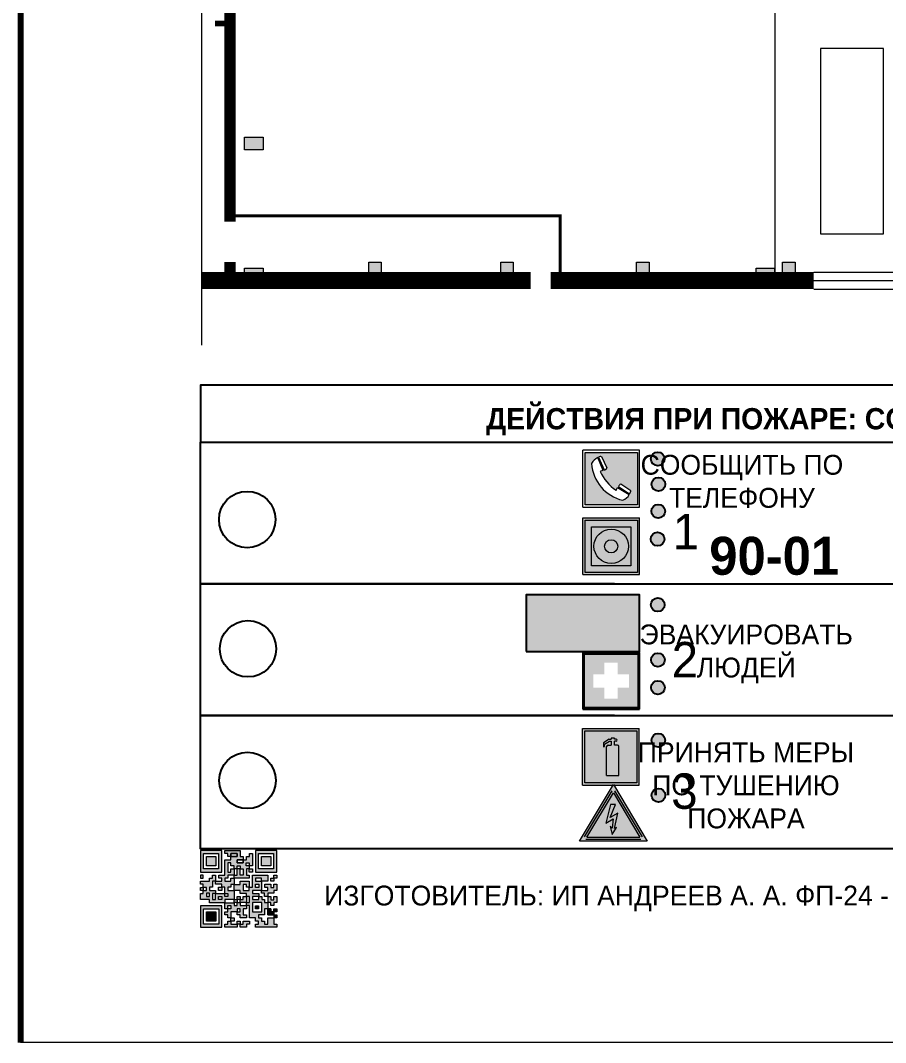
# Model space of a CAD drawing. Header units: millimetres. Extents: x 13810 to 67229, y 12374 to 21950.
# Drawn here: x 39738.7 to 39860.7, y 13759.5 to 13903.7 of the extents above; entities that cross this region are included whole.
import ezdxf

# ---------------------------------------------------------------- set-up
doc = ezdxf.new("R2010")
doc.units = ezdxf.units.MM
doc.styles.add('обычный', font='arial.ttf')

# ---------------------------------------------------------------- blocks, each defined once
blk = doc.blocks.new('A$C3E6D3DDE')
at = {"lineweight": 5}
h = blk.add_hatch(color=40, dxfattribs=at)
h.paths.add_polyline_path([(24.1, 1.45), (16.46, -11.35), (31.74, -11.35)])
h.paths.add_polyline_path([(24.09, -0.46), (30.03, -10.41), (18.14, -10.41)], flags=16)
h.paths.add_polyline_path([(24.54, -3.08), (23.41, -6.02), (25.13, -5.01), (24.33, -8.5), (24.82, -8.27), (23.79, -9.86), (23.4, -8.04), (23.8, -8.43), (24.04, -6.29), (22.39, -7.25), (23.44, -3.08)], flags=0)
h = blk.add_hatch(color=256, dxfattribs=at)
h.paths.add_polyline_path([(24.37, 0.03, 0.567511), (23.82, 0.03), (17.59, -10.4, 0.582454), (17.86, -10.88), (30.32, -10.88, 0.582149), (30.6, -10.4)])
h.paths.add_polyline_path([(24.09, -0.46), (18.14, -10.41), (30.03, -10.41)], flags=16)
h.paths.add_polyline_path([(24.54, -3.08), (23.41, -6.02), (25.13, -5.01), (24.33, -8.5), (24.82, -8.27), (23.79, -9.86), (23.4, -8.04), (23.8, -8.43), (24.04, -6.29), (22.39, -7.25), (23.44, -3.08)], flags=0)
h = blk.add_hatch(color=40, dxfattribs=at)
h.paths.add_polyline_path([(24.09, -0.46), (18.14, -10.41), (30.03, -10.41)])
h.paths.add_polyline_path([(24.82, -8.27), (23.79, -9.86), (23.4, -8.04), (23.8, -8.43), (24.04, -6.29), (22.39, -7.25), (23.44, -3.08), (24.54, -3.08), (23.41, -6.02), (25.13, -5.01), (24.33, -8.5)], flags=16)
at = {"color": 40, "lineweight": 5}
for p, q in [((16.46, -11.35), (24.1, 1.45)), ((24.1, 1.45), (31.74, -11.35))]:
    blk.add_line(p, q, dxfattribs=at)
at = {"lineweight": 5}
for p, q in [((17.59, -10.4), (23.82, 0.03)), ((24.37, 0.03), (30.6, -10.4)), ((18.14, -10.41), (24.09, -0.46)), ((24.09, -0.46), (30.03, -10.41)), ((23.44, -3.08), (22.39, -7.25)), ((23.41, -6.02), (24.54, -3.08)), ((24.54, -3.08), (23.44, -3.08)), ((22.39, -7.25), (24.04, -6.29)), ((25.13, -5.01), (23.41, -6.02)), ((24.04, -6.29), (23.8, -8.43)), ((24.33, -8.5), (25.13, -5.01)), ((23.8, -8.43), (23.4, -8.04)), ((23.4, -8.04), (23.79, -9.86)), ((23.79, -9.86), (24.82, -8.27)), ((24.82, -8.27), (24.33, -8.5)), ((17.86, -10.88), (30.32, -10.88)), ((18.14, -10.41), (30.03, -10.41))]:
    blk.add_line(p, q, dxfattribs=at)
at = {"color": 50, "lineweight": 5}
blk.add_line((31.74, -11.35), (16.46, -11.35), dxfattribs=at)
blk = doc.blocks.new('A$C456E1F9C')
at = {"lineweight": 5}
h = blk.add_hatch(color=242, dxfattribs=at)
h.paths.add_polyline_path([(0.51, -1.47), (0.51, -13.26), (12.29, -13.26), (12.29, -1.47)])
h.paths.add_polyline_path([(5.42, -4.95, -0.254479), (4.78, -5.4), (3.52, -2.53, -0.209735), (4.23, -2.4)], flags=16)
h.paths.add_polyline_path([(8.53, -8.6), (10.87, -10.17), (10.54, -10.76), (8.03, -9.13, -0.192251)], flags=16)
h.paths.add_polyline_path([(4.61, -5.49, 0.005518), (3.87, -5.72, 0.128647), (7.49, -10.01, 0.00809), (7.83, -9.33), (10.47, -10.97, -0.16736), (8.99, -12.25, -0.327862), (1.95, -3.95, -0.166952), (3.36, -2.62)], flags=16)
at = {"color": 242, "lineweight": 5}
for p, q in [((0, -13.77), (0, -0.97)), ((12.8, -0.97), (0, -0.97)), ((12.8, -13.77), (12.8, -0.97)), ((4.61, -5.49), (3.36, -2.62)), ((3.52, -2.53), (4.78, -5.4)), ((4.23, -2.4), (5.42, -4.95)), ((8.03, -9.13), (10.54, -10.76)), ((10.81, -10.12), (8.53, -8.6)), ((7.83, -9.33), (10.47, -10.97)), ((10.54, -10.76), (10.8, -10.3)), ((10.8, -10.3), (10.81, -10.12)), ((0, -13.77), (12.8, -13.77))]:
    blk.add_line(p, q, dxfattribs=at)
blk.add_lwpolyline([(0.51, -1.47), (12.29, -1.47), (12.29, -13.26), (0.51, -13.26)], close=True, dxfattribs=at)
for centre, radius, start, end in [((4.59, -5.34), 2.99, 114.2845, 152.1974), ((11.12, -3.31), 9.19, 183.9915, 256.6009), ((4.02, -3.27), 0.891, 76.3284, 123.7092), ((14.98, -39.1), 35.17, 107.1487, 108.4135), ((13.86, -0.94), 11.08, 205.5536, 234.8762), ((4.68, -4.59), 0.824, 276.9621, 334.0723), ((8.94, -9.5), 0.989, 114.4092, 157.9388), ((-13.31, 0.8), 23.44, 332.5487, 334.4027), ((7.87, -9.46), 3, 291.9291, 329.9329)]:
    blk.add_arc(centre, radius, start, end, dxfattribs=at)
blk = doc.blocks.new('A$C54414219')
at = {"true_color": 0xffffff}
h = blk.add_hatch(color=7, dxfattribs=at)
h.paths.add_polyline_path([(2.39, -9.45), (2.39, -18.3), (11.23, -18.3), (11.23, -9.45)], flags=0)
h.paths.add_polyline_path([(10.71, -13.87, -1), (2.92, -13.87, -1)], flags=0)
h.paths.add_polyline_path([(8.3, -13.87, -1), (5.33, -13.87, -1)], flags=0)
h.paths.add_polyline_path([(0.41, -7.47), (0.41, -20.27), (13.21, -20.27), (13.21, -7.47)])
h.paths.add_polyline_path([(0.92, -19.77), (12.71, -19.77), (12.71, -7.98), (0.92, -7.98)], flags=16)
h.paths.add_polyline_path([(11.23, -9.45), (11.23, -18.3), (2.39, -18.3), (2.39, -9.45)], flags=0)
at = {"lineweight": 5}
h = blk.add_hatch(color=242, dxfattribs=at)
h.paths.add_polyline_path([(12.71, -7.98), (0.92, -7.98), (0.92, -19.77), (12.71, -19.77)])
h.paths.add_polyline_path([(11.23, -18.3), (2.39, -18.3), (2.39, -9.45), (11.23, -9.45)], flags=16)
h.paths.add_polyline_path([(10.71, -13.87, -1), (2.92, -13.87, -1)], flags=0)
h.paths.add_polyline_path([(8.3, -13.87, -1), (5.33, -13.87, -1)], flags=0)
at = {"true_color": 0xffffff}
h = blk.add_hatch(color=7, dxfattribs=at)
h.paths.add_polyline_path([(2.39, -9.45), (2.39, -18.3), (11.23, -18.3), (11.23, -9.45)])
h.paths.add_polyline_path([(10.71, -13.87, -1), (2.92, -13.87, -1)], flags=16)
h.paths.add_polyline_path([(8.3, -13.87, -1), (5.33, -13.87, -1)], flags=0)
at = {"lineweight": 5}
h = blk.add_hatch(color=242, dxfattribs=at)
h.paths.add_polyline_path([(2.92, -13.87, 1), (10.71, -13.87, 1)])
h.paths.add_polyline_path([(8.3, -13.87, -1), (5.33, -13.87, -1)], flags=16)
at = {"color": 242, "lineweight": 5}
for p, q in [((0.41, -20.27), (0.41, -7.47)), ((0.41, -7.47), (13.21, -7.47)), ((0.41, -7.47), (13.21, -7.47)), ((13.21, -20.27), (13.21, -7.47)), ((0.41, -20.27), (13.21, -20.27))]:
    blk.add_line(p, q, dxfattribs=at)
for points in [[(0.92, -7.98), (12.71, -7.98), (12.71, -19.77), (0.92, -19.77)], [(2.39, -9.45), (11.23, -9.45), (11.23, -18.3), (2.39, -18.3)]]:
    blk.add_lwpolyline(points, close=True, dxfattribs=at)
for radius in [3.89, 1.49]:
    blk.add_circle((6.81, -13.87), radius, dxfattribs=at)
blk = doc.blocks.new('A$C32E8229D')
at = {"true_color": 0xffffff}
blk.add_hatch(color=7, dxfattribs=at).paths.add_polyline_path([(0, 0), (0, -8), (16, -8), (16, 0)])
h = blk.add_hatch(color=126)
h.paths.add_polyline_path([(0.2, -0.2), (15.8, -0.2), (15.8, -7.8), (0.2, -7.8)])
h.paths.add_polyline_path([(13.49, -2.05), (12.08, -2.05), (11.37, -2.63, 0.162397), (11.29, -2.84), (11.29, -3.63), (10.35, -3.63), (10.35, -4.05), (11.68, -4.05), (11.68, -3.48), (12.26, -4.28), (11.29, -5.1), (11.29, -6.78), (11.85, -6.78), (11.85, -5.44), (12.8, -4.64), (12.8, -5.94), (14.46, -5.94), (14.46, -5.39), (13.45, -5.39), (13.45, -3.97), (12.46, -2.59), (13.15, -2.59), (13.69, -3.34), (14.18, -3)], flags=16)
h.paths.add_polyline_path([(10.74, -1.82, 1), (11.8, -1.82, 1)], flags=16)
h.paths.add_polyline_path([(9.39, -3.59), (5.99, -3.59), (6.56, -3.03), (5.91, -3.03), (5.1, -3.83), (5.91, -4.64), (6.56, -4.64), (5.99, -4.09), (9.39, -4.09)], flags=16)
h.paths.add_polyline_path([(4.29, -1.08), (1.72, -1.08), (1.72, -6.6), (4.29, -6.6)], flags=16)
at = {"color": 126}
blk.add_lwpolyline([(16, -8), (0, -8), (0, 0), (16, 0)], close=True, dxfattribs=at)
blk = doc.blocks.new('A$C18900ED3')
h = blk.add_hatch(color=126)
h.paths.add_polyline_path([(-0.18, -0.18), (-7.02, -0.18), (-7.02, -7.02), (-0.18, -7.02)])
h.paths.add_polyline_path([(-5.89, -4.46), (-5.89, -2.77), (-4.46, -2.77), (-4.46, -1.31), (-2.77, -1.31), (-2.77, -2.77), (-1.33, -2.77), (-1.33, -4.46), (-2.77, -4.46), (-2.77, -5.89), (-4.46, -5.89), (-4.46, -4.46)], flags=16)
at = {"color": 126}
for p, q in [((-7.2, 0), (-7.2, -7.2)), ((0, 0), (-7.2, 0)), ((0, -7.2), (0, 0)), ((-7.02, -7.02), (-7.02, -0.18)), ((-7.02, -0.18), (-0.18, -0.18)), ((-0.18, -0.18), (-0.18, -7.02)), ((-7.2, -7.2), (0, -7.2)), ((-0.18, -7.02), (-7.02, -7.02))]:
    blk.add_line(p, q, dxfattribs=at)
blk = doc.blocks.new('A$C3AD82952')
at = {"true_color": 0xf5f5ff}
h = blk.add_hatch(color=7, dxfattribs=at)
h.dxf.hatch_style = 1
h.paths.add_polyline_path([(8.21, 8.73, 0.414214), (7.89, 9.05), (7.22, 9.05), (7.22, 9.92), (7.59, 9.92, 1), (7.57, 10.36), (7.22, 10.36), (7.22, 10.6), (6.43, 10.6), (6.43, 10.36), (6.01, 10.36), (4.74, 9.59), (4.74, 8.69), (4.98, 8.73), (4.98, 9.26), (6.12, 9.91), (6.43, 9.91), (6.43, 9.05), (5.76, 9.05, 0.414214), (5.44, 8.73), (5.44, 2.2), (8.21, 2.2)], flags=0)
h.paths.add_polyline_path([(12.8, 12.8), (0, 12.8), (0, 0), (12.8, 0)])
h.paths.add_polyline_path([(0.51, 12.29), (12.29, 12.29), (12.29, 0.51), (0.51, 0.51)], flags=16)
h.paths.add_polyline_path([(4.74, 9.59), (6.01, 10.36), (6.43, 10.36), (6.43, 10.6), (7.22, 10.6), (7.22, 10.36), (7.59, 10.36, -0.94586), (7.59, 9.92), (7.22, 9.92), (7.22, 9.05), (7.89, 9.05, -0.414214), (8.21, 8.73), (8.21, 2.2), (5.44, 2.2), (5.44, 8.73, -0.414214), (5.76, 9.05), (6.43, 9.05), (6.43, 9.91), (6.12, 9.91), (4.98, 9.26), (4.98, 8.73), (4.74, 8.69)], flags=0)
h = blk.add_hatch(color=242)
h.dxf.hatch_style = 1
h.paths.add_polyline_path([(12.29, 12.29), (0.51, 12.29), (0.51, 0.51), (12.29, 0.51)])
h.paths.add_polyline_path([(4.74, 8.69), (4.74, 9.59), (6.01, 10.36), (6.43, 10.36), (6.43, 10.6), (7.22, 10.6), (7.22, 10.36), (7.59, 10.36, -0.94586), (7.59, 9.92), (7.22, 9.92), (7.22, 9.05), (7.89, 9.05, -0.414214), (8.21, 8.73), (8.21, 2.2), (5.44, 2.2), (5.44, 8.73, -0.414214), (5.76, 9.05), (6.43, 9.05), (6.43, 9.91), (6.12, 9.91), (4.98, 9.26), (4.98, 8.73)], flags=16)
h = blk.add_hatch(color=7, dxfattribs=at)
h.dxf.hatch_style = 1
h.paths.add_polyline_path([(8.21, 8.73, 0.414214), (7.89, 9.05), (7.22, 9.05), (7.22, 9.92), (7.59, 9.92, 1), (7.57, 10.36), (7.22, 10.36), (7.22, 10.6), (6.43, 10.6), (6.43, 10.36), (6.01, 10.36), (4.74, 9.59), (4.74, 8.69), (4.98, 8.73), (4.98, 9.26), (6.12, 9.91), (6.43, 9.91), (6.43, 9.05), (5.76, 9.05, 0.414214), (5.44, 8.73), (5.44, 2.2), (8.21, 2.2)])
at = {"color": 242, "lineweight": 5}
for p, q in [((0, 0), (0, 12.8)), ((0, 12.8), (12.8, 12.8)), ((12.8, 0), (12.8, 12.8)), ((6.01, 10.36), (4.74, 9.59)), ((4.74, 9.59), (4.74, 8.69)), ((4.98, 9.26), (6.12, 9.91)), ((4.98, 8.73), (4.98, 9.26)), ((6.01, 10.36), (6.43, 10.36)), ((6.12, 9.91), (6.43, 9.91)), ((7.22, 10.6), (6.43, 10.6)), ((6.43, 10.6), (6.43, 10.36)), ((6.43, 9.91), (6.43, 9.05)), ((7.22, 10.36), (7.22, 10.6)), ((7.59, 10.36), (7.22, 10.36)), ((7.22, 9.05), (7.22, 9.92)), ((7.59, 9.92), (7.22, 9.92)), ((4.74, 8.69), (4.98, 8.73)), ((5.44, 2.2), (5.44, 8.73)), ((5.76, 9.05), (6.43, 9.05)), ((7.89, 9.05), (7.22, 9.05)), ((8.21, 2.2), (8.21, 8.73)), ((0, 0), (12.8, 0)), ((5.44, 2.2), (8.21, 2.2))]:
    blk.add_line(p, q, dxfattribs=at)
blk.add_lwpolyline([(0.51, 12.29), (12.29, 12.29), (12.29, 0.51), (0.51, 0.51)], close=True, dxfattribs=at)
for centre, radius, start, end in [((7.58, 10.14), 0.223, 273.1875, 86.8125), ((5.76, 8.73), 0.32, 90, 180), ((7.89, 8.73), 0.32, 0, 90)]:
    blk.add_arc(centre, radius, start, end, dxfattribs=at)
blk = doc.blocks.new('QR')
at = {"lineweight": 0}
h = blk.add_hatch(color=256, dxfattribs=at)
h.dxf.hatch_style = 1
h.paths.add_polyline_path([(9241.16, 2687.38), (9242.01, 2687.38), (9242.01, 2687.83), (9241.59, 2687.83), (9241.59, 2688.68), (9239.45, 2688.68), (9239.45, 2688.25), (9239.86, 2688.25), (9239.86, 2687.83), (9240.29, 2687.83), (9240.29, 2688.25), (9241.16, 2688.25), (9241.16, 2687.83), (9240.29, 2687.83), (9240.29, 2687.38), (9239.45, 2687.38), (9239.45, 2685.22), (9238.57, 2685.22), (9238.57, 2684.8), (9239.02, 2684.8), (9239.02, 2684.37), (9238.13, 2684.37), (9238.13, 2683.92), (9239.02, 2683.92), (9239.02, 2683.5), (9239.44, 2683.5), (9239.44, 2682.64), (9239.87, 2682.64), (9239.87, 2682.18), (9239.44, 2682.18), (9239.44, 2682.64), (9238.13, 2682.64), (9238.13, 2681.76), (9237.71, 2681.76), (9237.71, 2682.64), (9238.13, 2682.64), (9238.13, 2683.07), (9237.27, 2683.07), (9237.27, 2683.51), (9237.71, 2683.51), (9237.71, 2684.37), (9238.13, 2684.37), (9238.13, 2685.22), (9237.71, 2685.22), (9237.71, 2684.8), (9237.28, 2684.8), (9237.28, 2684.38), (9235.98, 2684.38), (9235.98, 2683.92), (9236.4, 2683.92), (9236.4, 2683.49), (9236.84, 2683.49), (9236.84, 2683.07), (9236.4, 2683.07), (9236.4, 2682.64), (9235.98, 2682.64), (9235.98, 2681.76), (9237.29, 2681.76), (9237.29, 2681.33), (9239.43, 2681.33), (9239.43, 2681.76), (9240.74, 2681.76), (9240.74, 2683.05), (9239.87, 2683.05), (9239.87, 2683.5), (9240.29, 2683.5), (9240.29, 2683.91), (9240.74, 2683.91), (9240.74, 2684.81), (9240.29, 2684.81), (9240.29, 2684.79), (9240.29, 2684.37), (9239.45, 2684.37), (9239.45, 2684.8), (9239.87, 2684.8), (9239.87, 2685.21), (9240.74, 2685.21), (9240.74, 2686.1), (9240.29, 2686.1), (9240.29, 2685.64), (9239.86, 2685.64), (9239.86, 2686.95), (9240.29, 2686.95), (9240.29, 2686.52), (9240.74, 2686.52), (9240.74, 2686.1), (9241.16, 2686.1), (9241.16, 2686.53), (9241.59, 2686.53), (9241.59, 2686.1), (9242.02, 2686.1), (9242.02, 2685.21), (9241.59, 2685.21), (9241.59, 2686.1), (9241.16, 2686.1), (9241.16, 2685.21), (9240.74, 2685.21), (9240.74, 2684.81), (9242.89, 2684.81), (9242.89, 2685.22), (9242.47, 2685.22), (9242.47, 2686.11), (9242.89, 2686.11), (9242.89, 2686.52), (9242.46, 2686.52), (9242.46, 2686.95), (9242.89, 2686.95), (9242.89, 2686.52), (9243.32, 2686.52), (9243.32, 2688.26), (9242.9, 2688.26), (9242.9, 2687.83), (9242.47, 2687.83), (9242.47, 2687.38), (9242.01, 2687.38), (9242.01, 2686.94), (9241.16, 2686.94)])
h.paths.add_polyline_path([(9239.02, 2682.18), (9239.02, 2681.76), (9238.54, 2681.76), (9238.54, 2682.18)], flags=16)
h.paths.add_polyline_path([(9237.27, 2682.65), (9237.27, 2682.19), (9236.83, 2682.19), (9236.83, 2682.65)], flags=16)
h = blk.add_hatch(color=256, dxfattribs=at)
h.dxf.hatch_style = 1
h.paths.add_polyline_path([(9238.15, 2687.83), (9236.83, 2687.83), (9236.83, 2686.52), (9238.15, 2686.52)], flags=0)
h.paths.add_polyline_path([(9239.01, 2685.65), (9239.01, 2688.68), (9235.98, 2688.68), (9235.98, 2685.65)])
h.paths.add_polyline_path([(9236.41, 2686.1), (9236.41, 2688.26), (9238.56, 2688.26), (9238.56, 2686.1)], flags=16)
h.paths.add_polyline_path([(9236.83, 2686.52), (9236.83, 2687.83), (9238.15, 2687.83), (9238.15, 2686.52)], flags=0)
h = blk.add_hatch(color=256, dxfattribs=at)
h.dxf.hatch_style = 1
h.paths.add_polyline_path([(9238.15, 2686.52), (9238.15, 2687.83), (9236.83, 2687.83), (9236.83, 2686.52)])
h.paths.add_polyline_path([(9245.91, 2686.52), (9245.91, 2687.83), (9244.59, 2687.83), (9244.59, 2686.52)], flags=0)
h.paths.add_polyline_path([(9246.77, 2685.65), (9246.77, 2688.68), (9243.74, 2688.68), (9243.74, 2685.65)])
h.paths.add_polyline_path([(9244.17, 2686.1), (9244.17, 2688.26), (9246.32, 2688.26), (9246.32, 2686.1)], flags=16)
h.paths.add_polyline_path([(9244.59, 2686.52), (9244.59, 2687.83), (9245.91, 2687.83), (9245.91, 2686.52)], flags=0)
h = blk.add_hatch(color=256, dxfattribs=at)
h.dxf.hatch_style = 1
h.paths.add_polyline_path([(9240.75, 2681.76), (9240.75, 2681.35), (9241.17, 2681.35), (9241.17, 2681.76)])
h.paths.add_polyline_path([(9241.6, 2682.18), (9241.17, 2682.18), (9241.17, 2681.76), (9241.6, 2681.76)])
h.paths.add_polyline_path([(9242.47, 2681.34), (9242.47, 2682.19), (9242.02, 2682.19), (9242.02, 2681.76), (9241.6, 2681.76), (9241.6, 2681.34)])
h.paths.add_polyline_path([(9239.87, 2678.3), (9239.44, 2678.3), (9239.44, 2677.89), (9241.17, 2677.89), (9241.17, 2678.3), (9240.28, 2678.3), (9240.28, 2678.73), (9239.87, 2678.73)])
h.paths.add_polyline_path([(9240.75, 2678.73), (9240.75, 2679.19), (9240.28, 2679.19), (9240.28, 2678.73)])
h.paths.add_polyline_path([(9241.6, 2678.73), (9241.17, 2678.73), (9241.17, 2678.3), (9241.6, 2678.3)])
h.paths.add_polyline_path([(9242.02, 2678.3), (9241.6, 2678.3), (9241.6, 2677.89), (9242.48, 2677.89), (9242.48, 2678.31), (9242.9, 2678.31), (9242.9, 2678.73), (9242.02, 2678.73)])
h.paths.add_polyline_path([(9246.36, 2684.37), (9246.36, 2684.79), (9245.93, 2684.79), (9245.93, 2684.37)])
h.paths.add_polyline_path([(9246.78, 2685.2), (9246.36, 2685.2), (9246.36, 2684.79), (9246.78, 2684.79)])
h.paths.add_polyline_path([(9245.91, 2687.83), (9244.59, 2687.83), (9244.59, 2686.52), (9245.91, 2686.52)])
h = blk.add_hatch(color=256, dxfattribs=at)
h.dxf.hatch_style = 1
h.paths.add_polyline_path([(9243.32, 2686.11), (9242.89, 2686.11), (9242.89, 2685.64), (9243.32, 2685.64)])
h.paths.add_polyline_path([(9239.02, 2683.07), (9239.02, 2683.5), (9238.56, 2683.5), (9238.56, 2683.07)])
h.paths.add_polyline_path([(9236.4, 2684.8), (9236.4, 2685.22), (9235.98, 2685.22), (9235.98, 2684.8)])
h.paths.add_polyline_path([(9236.4, 2683.07), (9236.4, 2683.49), (9235.98, 2683.49), (9235.98, 2683.07)])
h = blk.add_hatch(color=256, dxfattribs=at)
h.dxf.hatch_style = 1
h.paths.add_polyline_path([(9243.32, 2682.64), (9243.32, 2683.07), (9244.62, 2683.07), (9244.62, 2684.37), (9243.74, 2684.37), (9243.74, 2684.8), (9244.62, 2684.8), (9244.62, 2684.37), (9245.48, 2684.37), (9245.48, 2685.22), (9243.32, 2685.22), (9243.32, 2683.5), (9242.89, 2683.5), (9242.89, 2683.06), (9242.01, 2683.06), (9242.01, 2683.91), (9242.47, 2683.91), (9242.47, 2683.5), (9242.89, 2683.5), (9242.89, 2684.38), (9241.59, 2684.38), (9241.59, 2683.91), (9240.74, 2683.91), (9240.74, 2683.05), (9241.59, 2683.05), (9241.59, 2682.64), (9242.47, 2682.64), (9242.47, 2682.19), (9242.91, 2682.19), (9242.91, 2681.34), (9242.48, 2681.34), (9242.48, 2680.91), (9242.91, 2680.91), (9242.91, 2679.17), (9243.75, 2679.17), (9243.75, 2678.73), (9244.2, 2678.73), (9244.2, 2678.3), (9243.75, 2678.3), (9243.75, 2677.88), (9246.78, 2677.88), (9246.78, 2678.3), (9246.35, 2678.3), (9246.35, 2679.19), (9245.48, 2679.19), (9245.48, 2678.31), (9245.05, 2678.31), (9245.05, 2678.73), (9244.62, 2678.73), (9244.62, 2679.19), (9244.2, 2679.19), (9244.2, 2679.61), (9245.05, 2679.61), (9245.05, 2680.46), (9245.48, 2680.46), (9245.48, 2681.34), (9245.04, 2681.34), (9245.04, 2681.76), (9244.63, 2681.76), (9244.63, 2682.19), (9244.21, 2682.19), (9244.21, 2681.76), (9243.32, 2681.76), (9243.32, 2682.19), (9244.21, 2682.19), (9244.21, 2682.64)])
h.paths.add_polyline_path([(9243.75, 2683.49), (9243.75, 2683.92), (9244.21, 2683.92), (9244.21, 2683.49)], flags=16)
h.paths.add_polyline_path([(9243.32, 2681.34), (9244.63, 2681.34), (9244.63, 2680.04), (9243.32, 2680.04)], flags=16)
h.paths.add_polyline_path([(9243.76, 2680.89), (9244.18, 2680.89), (9244.18, 2680.48), (9243.76, 2680.48)], flags=0)
h = blk.add_hatch(color=256, dxfattribs=at)
h.dxf.hatch_style = 1
h.paths.add_polyline_path([(9246.36, 2683.07), (9246.78, 2683.07), (9246.78, 2683.92), (9246.36, 2683.92), (9246.36, 2683.49), (9245.92, 2683.49), (9245.92, 2683.92), (9245.06, 2683.92), (9245.06, 2683.49), (9245.48, 2683.49), (9245.48, 2683.07), (9244.62, 2683.07), (9244.62, 2682.65), (9245.05, 2682.65), (9245.05, 2682.18), (9245.48, 2682.18), (9245.48, 2682.65), (9246.36, 2682.65)])
h.paths.add_polyline_path([(9246.78, 2682.18), (9246.36, 2682.18), (9246.36, 2681.75), (9245.92, 2681.75), (9245.92, 2682.18), (9245.48, 2682.18), (9245.48, 2681.34), (9245.48, 2681.34), (9245.94, 2681.34), (9245.94, 2680.91), (9246.36, 2680.91), (9246.36, 2681.34), (9246.78, 2681.34)])
h = blk.add_hatch(color=256, dxfattribs=at)
h.dxf.hatch_style = 1
h.paths.add_polyline_path([(9242.02, 2680.46), (9242.48, 2680.46), (9242.48, 2680.91), (9241.58, 2680.91), (9241.58, 2681.35), (9241.17, 2681.35), (9241.17, 2680.91), (9240.75, 2680.91), (9240.75, 2681.33), (9239.43, 2681.33), (9239.43, 2680.46), (9239.86, 2680.46), (9239.86, 2680.92), (9240.3, 2680.92), (9240.3, 2680.46), (9239.86, 2680.46), (9239.86, 2680.04), (9239.44, 2680.04), (9239.44, 2679.62), (9239.86, 2679.62), (9239.86, 2679.19), (9240.29, 2679.19), (9240.29, 2680.03), (9241.18, 2680.03), (9241.18, 2680.47), (9241.6, 2680.47), (9241.6, 2680.03), (9241.18, 2680.03), (9241.18, 2679.61), (9241.6, 2679.61), (9241.6, 2679.19), (9242.47, 2679.19), (9242.47, 2679.6), (9242.02, 2679.6)])
h = blk.add_hatch(color=256, dxfattribs=at)
h.dxf.hatch_style = 1
h.paths.add_polyline_path([(9235.98, 2680.9), (9235.98, 2677.86), (9239.02, 2677.86), (9239.02, 2680.9)])
h.paths.add_polyline_path([(9238.57, 2680.48), (9238.57, 2678.32), (9236.41, 2678.32), (9236.41, 2680.48)], flags=16)
h.paths.add_polyline_path([(9238.15, 2680.05), (9238.15, 2678.74), (9236.83, 2678.74), (9236.83, 2680.05)], flags=0)
h = blk.add_hatch(color=256, dxfattribs=at)
h.dxf.hatch_style = 1
h.paths.add_polyline_path([(9238.15, 2680.05), (9236.83, 2680.05), (9236.83, 2678.74), (9238.15, 2678.74)])
h = blk.add_hatch(color=256, dxfattribs=at)
h.dxf.hatch_style = 1
h.paths.add_polyline_path([(9244.18, 2680.48), (9244.18, 2680.89), (9243.76, 2680.89), (9243.76, 2680.48)])
h = blk.add_hatch(color=256, dxfattribs=at)
h.dxf.hatch_style = 1
h.paths.add_polyline_path([(9245.93, 2680.04), (9245.93, 2680.46), (9245.48, 2680.46), (9245.48, 2679.62), (9246.35, 2679.62), (9246.35, 2680.04)])
h.paths.add_polyline_path([(9246.78, 2680.04), (9246.78, 2680.46), (9246.35, 2680.46), (9246.35, 2680.04)])
h.paths.add_polyline_path([(9246.78, 2679.18), (9246.78, 2679.62), (9246.35, 2679.62), (9246.35, 2679.18)])
for points in [[(9237.71, 2685.22), (9238.13, 2685.22), (9238.13, 2684.37), (9237.71, 2684.37), (9237.71, 2683.51), (9237.27, 2683.51), (9237.27, 2683.07), (9238.13, 2683.07), (9238.13, 2682.64), (9237.71, 2682.64), (9237.71, 2681.76), (9238.13, 2681.76), (9238.13, 2682.64), (9239.44, 2682.64), (9239.44, 2683.5), (9239.02, 2683.5), (9239.02, 2683.07), (9238.56, 2683.07), (9238.56, 2683.5), (9239.02, 2683.5), (9239.02, 2683.92), (9238.13, 2683.92), (9238.13, 2684.37), (9239.02, 2684.37), (9239.02, 2684.8), (9238.57, 2684.8), (9238.57, 2685.22), (9239.45, 2685.22), (9239.45, 2687.38), (9240.29, 2687.38), (9240.29, 2687.83), (9239.86, 2687.83), (9239.86, 2688.25), (9239.45, 2688.25), (9239.45, 2688.68), (9241.59, 2688.68), (9241.59, 2687.83), (9242.01, 2687.83), (9242.01, 2687.38), (9242.47, 2687.38), (9242.47, 2687.83), (9242.9, 2687.83), (9242.9, 2688.26), (9243.32, 2688.26), (9243.32, 2686.52), (9242.89, 2686.52), (9242.89, 2686.11), (9243.32, 2686.11), (9243.32, 2685.64), (9242.89, 2685.64), (9242.89, 2686.11), (9242.47, 2686.11), (9242.47, 2685.22), (9242.89, 2685.22), (9242.89, 2684.81), (9240.74, 2684.81), (9240.74, 2683.91), (9241.59, 2683.91), (9241.59, 2684.38), (9242.89, 2684.38), (9242.89, 2683.5), (9242.47, 2683.5), (9242.47, 2683.91), (9242.01, 2683.91), (9242.01, 2683.06), (9242.89, 2683.06), (9242.89, 2683.5), (9243.32, 2683.5), (9243.32, 2685.22), (9245.48, 2685.22), (9245.48, 2684.37), (9244.62, 2684.37), (9244.62, 2683.07), (9245.48, 2683.07), (9245.48, 2683.49), (9245.06, 2683.49), (9245.06, 2683.92), (9245.92, 2683.92), (9245.92, 2683.49), (9246.36, 2683.49), (9246.36, 2683.92), (9246.78, 2683.92), (9246.78, 2683.07), (9246.36, 2683.07), (9246.36, 2682.65), (9245.48, 2682.65), (9245.48, 2682.18), (9245.92, 2682.18), (9245.92, 2681.75), (9246.36, 2681.75), (9246.36, 2682.18), (9246.78, 2682.18), (9246.78, 2681.34), (9246.36, 2681.34), (9246.36, 2680.91), (9245.94, 2680.91), (9245.94, 2681.34), (9245.48, 2681.34), (9245.48, 2680.46), (9245.93, 2680.46), (9245.93, 2680.04), (9246.35, 2680.04), (9246.35, 2680.46), (9246.78, 2680.46), (9246.78, 2680.04), (9246.78, 2680.04), (9246.35, 2680.04), (9246.35, 2679.62), (9246.78, 2679.62), (9246.78, 2679.18), (9246.35, 2679.18), (9246.35, 2678.3), (9246.78, 2678.3), (9246.78, 2677.88), (9243.75, 2677.88), (9243.75, 2678.3), (9244.2, 2678.3), (9244.2, 2678.73), (9243.75, 2678.73), (9243.75, 2679.17), (9242.91, 2679.17), (9242.91, 2680.91), (9242.48, 2680.91), (9242.48, 2680.46), (9242.02, 2680.46), (9242.02, 2679.6), (9242.47, 2679.6), (9242.47, 2679.19), (9241.6, 2679.19), (9241.6, 2679.61), (9241.18, 2679.61), (9241.18, 2680.03), (9240.29, 2680.03), (9240.29, 2679.19), (9240.75, 2679.19), (9240.75, 2678.73), (9240.28, 2678.73), (9240.28, 2678.3), (9241.17, 2678.3), (9241.17, 2678.73), (9241.6, 2678.73), (9241.6, 2678.3), (9242.02, 2678.3), (9242.02, 2678.73), (9242.9, 2678.73), (9242.9, 2678.31), (9242.48, 2678.31), (9242.48, 2677.89), (9241.6, 2677.89), (9241.6, 2678.3), (9241.17, 2678.3), (9241.17, 2677.89), (9239.44, 2677.89), (9239.44, 2678.3), (9239.87, 2678.3), (9239.87, 2678.73), (9240.28, 2678.73), (9240.28, 2679.19), (9240.29, 2679.19), (9239.86, 2679.19), (9239.86, 2679.62), (9239.44, 2679.62), (9239.44, 2680.04), (9239.86, 2680.04), (9239.86, 2680.46), (9239.43, 2680.46), (9239.43, 2681.33), (9237.29, 2681.33), (9237.29, 2681.76), (9235.98, 2681.76), (9235.98, 2682.64), (9236.4, 2682.64), (9236.4, 2683.07), (9235.98, 2683.07), (9235.98, 2683.49), (9236.4, 2683.49), (9236.4, 2683.92), (9235.98, 2683.92), (9235.98, 2684.38), (9237.28, 2684.38), (9237.28, 2684.8), (9237.71, 2684.8), (9237.71, 2685.22), (9237.92, 2685.22)], [(9240.74, 2686.1), (9240.74, 2686.52), (9240.29, 2686.52), (9240.29, 2686.95), (9239.86, 2686.95), (9239.86, 2685.64), (9240.29, 2685.64), (9240.29, 2686.1), (9240.74, 2686.1), (9240.74, 2686.52)], [(9240.74, 2685.21), (9239.87, 2685.21), (9239.87, 2684.8), (9239.45, 2684.8), (9239.45, 2684.37), (9240.29, 2684.37), (9240.29, 2684.79), (9240.29, 2684.81), (9240.74, 2684.81), (9240.74, 2685.21), (9239.87, 2685.21)], [(9244.62, 2684.37), (9244.62, 2684.8), (9243.74, 2684.8), (9243.74, 2684.37), (9244.62, 2684.37)], [(9240.74, 2683.05), (9240.74, 2681.76), (9239.43, 2681.76), (9239.43, 2681.33), (9240.75, 2681.33), (9240.75, 2681.35), (9240.75, 2680.91), (9241.17, 2680.91), (9241.17, 2681.35), (9241.58, 2681.35), (9241.58, 2680.91), (9242.48, 2680.91), (9242.48, 2681.34), (9242.91, 2681.34), (9242.91, 2682.19), (9242.47, 2682.19), (9242.47, 2682.64), (9241.59, 2682.64), (9241.59, 2683.05), (9240.74, 2683.05)], [(9240.74, 2683.91), (9240.29, 2683.91), (9240.29, 2683.5), (9239.87, 2683.5), (9239.87, 2683.05), (9240.74, 2683.05), (9240.74, 2683.91)], [(9244.62, 2683.07), (9243.32, 2683.07), (9243.32, 2682.64), (9244.21, 2682.64), (9244.21, 2682.19), (9243.32, 2682.19), (9243.32, 2681.76), (9244.21, 2681.76), (9244.21, 2682.19), (9244.63, 2682.19), (9244.63, 2681.76), (9245.04, 2681.76), (9245.04, 2681.34), (9245.48, 2681.34)], [(9245.48, 2682.18), (9245.05, 2682.18), (9245.05, 2682.65), (9244.62, 2682.65), (9244.62, 2683.07)], [(9241.6, 2681.76), (9242.02, 2681.76), (9242.02, 2682.19), (9242.47, 2682.19), (9242.47, 2681.34), (9241.6, 2681.34), (9241.6, 2681.76)], [(9245.48, 2682.18), (9245.48, 2681.34)], [(9239.86, 2680.46), (9239.86, 2680.92), (9240.3, 2680.92), (9240.3, 2680.46), (9239.86, 2680.46)], [(9245.48, 2680.46), (9245.05, 2680.46), (9245.05, 2679.61), (9244.2, 2679.61), (9244.2, 2679.19), (9244.62, 2679.19), (9244.62, 2678.73), (9245.05, 2678.73), (9245.05, 2678.31), (9245.48, 2678.31), (9245.48, 2679.19), (9246.35, 2679.19), (9246.35, 2679.07)], [(9246.35, 2679.62), (9245.48, 2679.62), (9245.48, 2680.46)], [(9245.48, 2680.46), (9245.48, 2679.62), (9246.35, 2679.62), (9246.35, 2680.04), (9245.93, 2680.04), (9245.93, 2680.46), (9245.48, 2680.46), (9245.48, 2679.62)], [(9246.35, 2679.62), (9246.35, 2679.18)]]:
    blk.add_lwpolyline(points, dxfattribs=at)
for points in [[(9235.98, 2685.65), (9239.01, 2685.65), (9239.01, 2688.68), (9235.98, 2688.68)], [(9243.74, 2685.65), (9246.77, 2685.65), (9246.77, 2688.68), (9243.74, 2688.68)], [(9236.41, 2688.26), (9238.56, 2688.26), (9238.56, 2686.1), (9236.41, 2686.1)], [(9236.83, 2687.83), (9238.15, 2687.83), (9238.15, 2686.52), (9236.83, 2686.52)], [(9240.29, 2687.83), (9241.16, 2687.83), (9241.16, 2688.25), (9240.29, 2688.25)], [(9240.29, 2688.25), (9241.16, 2688.25), (9241.16, 2687.83), (9240.29, 2687.83)], [(9242.01, 2687.38), (9241.16, 2687.38), (9241.16, 2686.94), (9242.01, 2686.94)], [(9241.16, 2687.38), (9242.01, 2687.38), (9242.01, 2686.94), (9241.16, 2686.94)], [(9244.17, 2688.26), (9246.32, 2688.26), (9246.32, 2686.1), (9244.17, 2686.1)], [(9244.59, 2687.83), (9245.91, 2687.83), (9245.91, 2686.52), (9244.59, 2686.52)], [(9241.16, 2686.1), (9240.74, 2686.1), (9240.74, 2685.21), (9241.16, 2685.21)], [(9241.16, 2686.53), (9241.59, 2686.53), (9241.59, 2686.1), (9241.16, 2686.1)], [(9241.59, 2686.1), (9242.02, 2686.1), (9242.02, 2685.21), (9241.59, 2685.21)], [(9242.89, 2686.52), (9242.46, 2686.52), (9242.46, 2686.95), (9242.89, 2686.95)], [(9235.98, 2684.8), (9236.4, 2684.8), (9236.4, 2685.22), (9235.98, 2685.22)], [(9245.93, 2684.79), (9246.36, 2684.79), (9246.36, 2684.37), (9245.93, 2684.37)], [(9246.36, 2685.2), (9246.78, 2685.2), (9246.78, 2684.79), (9246.36, 2684.79)], [(9236.4, 2683.07), (9236.84, 2683.07), (9236.84, 2683.49), (9236.4, 2683.49)], [(9243.75, 2683.92), (9244.21, 2683.92), (9244.21, 2683.49), (9243.75, 2683.49)], [(9236.83, 2682.19), (9237.27, 2682.19), (9237.27, 2682.65), (9236.83, 2682.65)], [(9238.54, 2682.18), (9239.02, 2682.18), (9239.02, 2681.76), (9238.54, 2681.76)], [(9239.44, 2682.64), (9239.87, 2682.64), (9239.87, 2682.18), (9239.44, 2682.18)], [(9240.75, 2681.76), (9241.17, 2681.76), (9241.17, 2681.35), (9240.75, 2681.35)], [(9241.17, 2682.18), (9241.6, 2682.18), (9241.6, 2681.76), (9241.17, 2681.76)], [(9243.32, 2680.04), (9244.63, 2680.04), (9244.63, 2681.34), (9243.32, 2681.34)], [(9235.98, 2677.86), (9239.02, 2677.86), (9239.02, 2680.9), (9235.98, 2680.9)], [(9236.41, 2680.48), (9238.57, 2680.48), (9238.57, 2678.32), (9236.41, 2678.32)], [(9236.83, 2680.05), (9238.15, 2680.05), (9238.15, 2678.74), (9236.83, 2678.74)], [(9241.18, 2680.03), (9241.6, 2680.03), (9241.6, 2680.47), (9241.18, 2680.47)], [(9243.76, 2680.89), (9244.18, 2680.89), (9244.18, 2680.48), (9243.76, 2680.48)]]:
    blk.add_lwpolyline(points, close=True, dxfattribs=at)

msp = doc.modelspace()

# ---------------------------------------------------------------- hatches: boundary and pattern name
at = {"lineweight": 0}
h = msp.add_hatch(color=256, dxfattribs=at)
h.dxf.hatch_style = 1
h.paths.add_polyline_path([(39770.31, 13887.2), (39770.31, 13885.42), (39772.93, 13885.42), (39772.93, 13887.2)])
h = msp.add_hatch(color=256, dxfattribs=at)
h.dxf.hatch_style = 1
h.paths.add_polyline_path([(39787.82, 13866.98), (39789.6, 13866.98), (39789.6, 13869.59), (39787.82, 13869.59)])
h = msp.add_hatch(color=256, dxfattribs=at)
h.dxf.hatch_style = 1
h.paths.add_polyline_path([(39806.44, 13866.98), (39808.22, 13866.98), (39808.22, 13869.59), (39806.44, 13869.59)])
h = msp.add_hatch(color=256, dxfattribs=at)
h.dxf.hatch_style = 1
h.paths.add_polyline_path([(39825.59, 13866.97), (39827.37, 13866.97), (39827.37, 13869.59), (39825.59, 13869.59)])
h = msp.add_hatch(color=256, dxfattribs=at)
h.dxf.hatch_style = 1
h.paths.add_polyline_path([(39846.2, 13866.97), (39847.98, 13866.97), (39847.98, 13869.59), (39846.2, 13869.59)])
h = msp.add_hatch(color=256, dxfattribs=at)
h.dxf.hatch_style = 1
h.paths.add_polyline_path([(39770.31, 13868.75), (39770.31, 13866.98), (39772.93, 13866.98), (39772.93, 13868.75)])
h = msp.add_hatch(color=256, dxfattribs=at)
h.dxf.hatch_style = 1
h.paths.add_polyline_path([(39842.45, 13868.75), (39842.45, 13866.98), (39845.07, 13866.98), (39845.07, 13868.75)])
h = msp.add_hatch(color=256, dxfattribs=at)
h.dxf.hatch_style = 1
h.paths.add_polyline_path([(39827.62, 13841.82, 1), (39829.55, 13841.82, 1)])
h = msp.add_hatch(color=256, dxfattribs=at)
h.dxf.hatch_style = 1
h.paths.add_polyline_path([(39827.72, 13838.23, 1), (39829.66, 13838.23, 1)])
h = msp.add_hatch(color=256, dxfattribs=at)
h.dxf.hatch_style = 1
h.paths.add_polyline_path([(39827.69, 13834.42, 1), (39829.62, 13834.42, 1)])
h = msp.add_hatch(color=256, dxfattribs=at)
h.dxf.hatch_style = 1
h.paths.add_polyline_path([(39827.6, 13830.49, 1), (39829.54, 13830.49, 1)])
h = msp.add_hatch(color=256, dxfattribs=at)
h.dxf.hatch_style = 1
h.paths.add_polyline_path([(39827.62, 13821.23, 1), (39829.55, 13821.23, 1)])
h = msp.add_hatch(color=256, dxfattribs=at)
h.dxf.hatch_style = 1
h.paths.add_polyline_path([(39827.66, 13813.45, 1), (39829.59, 13813.45, 1)])
h = msp.add_hatch(color=256, dxfattribs=at)
h.dxf.hatch_style = 1
h.paths.add_polyline_path([(39827.65, 13809.54, 1), (39829.58, 13809.54, 1)])
h = msp.add_hatch(color=256, dxfattribs=at)
h.dxf.hatch_style = 1
h.paths.add_polyline_path([(39827.71, 13802.12, 1), (39829.64, 13802.12, 1)])
h = msp.add_hatch(color=256, dxfattribs=at)
h.dxf.hatch_style = 1
h.paths.add_polyline_path([(39827.71, 13794.35, 1), (39829.64, 13794.35, 1)])

# ---------------------------------------------------------------- linework, layer by layer
at = {"color": 126, "lineweight": 100, "true_color": 0x008754}
msp.add_lwpolyline([(39738.71, 14154.45), (39738.71, 13759.45)], dxfattribs=at)
at = {"color": 126, "lineweight": 0, "true_color": 0x008754}
msp.add_lwpolyline([(39738.71, 14154.45), (40338.71, 14154.45), (40338.71, 13759.45), (39738.71, 13759.45)], close=True, dxfattribs=at)
msp.add_lwpolyline([(39738.71, 14154.45), (40338.71, 14154.45), (40338.71, 13759.45), (39738.71, 13759.45)], close=True, dxfattribs=at)
msp.add_lwpolyline([(39738.71, 14154.45), (40338.71, 14154.45), (40338.71, 13759.45), (39738.71, 13759.45)], close=True, dxfattribs=at)
msp.add_lwpolyline([(39738.71, 14154.45), (40338.71, 14154.45), (40338.71, 13759.45), (39738.71, 13759.45)], close=True, dxfattribs=at)
at = {"lineweight": 0}
for points in [[(39764.26, 14024.19), (39764.26, 13857.84)], [(39845.08, 14019.31), (39845.08, 13866.97)], [(39851.52, 13873.55), (39860.43, 13873.55), (39860.43, 13899.72), (39851.52, 13899.72), (39851.52, 13873.55)], [(39770.31, 13887.2), (39772.93, 13887.2), (39772.93, 13885.42), (39770.31, 13885.42), (39770.31, 13887.2)], [(39787.82, 13866.98), (39787.82, 13869.59), (39789.6, 13869.59), (39789.6, 13866.98), (39787.82, 13866.98)], [(39806.44, 13866.98), (39806.44, 13869.59), (39808.22, 13869.59), (39808.22, 13866.98), (39806.44, 13866.98)], [(39825.59, 13866.97), (39825.59, 13869.59), (39827.37, 13869.59), (39827.37, 13866.97), (39825.59, 13866.97)], [(39846.2, 13866.97), (39846.2, 13869.59), (39847.98, 13869.59), (39847.98, 13866.97), (39846.2, 13866.97)], [(39770.31, 13868.75), (39772.93, 13868.75), (39772.93, 13866.98), (39770.31, 13866.98), (39770.31, 13868.75)], [(39842.45, 13868.75), (39845.07, 13868.75), (39845.07, 13866.98), (39842.45, 13866.98), (39842.45, 13868.75)], [(39850.59, 13868.16), (40032.26, 13868.16)], [(39850.59, 13866.97), (40032.26, 13866.97)], [(39850.59, 13865.78), (40032.26, 13865.78)]]:
    msp.add_lwpolyline(points, dxfattribs=at)
for points, const_width in [([(39768.25, 13966.16), (39768.25, 13875.29)], 1.58), ([(39766.16, 13903.27), (39768.25, 13903.27)], 0.792), ([(39814.82, 13866.98), (39814.82, 13876.11), (39768.25, 13876.11)], 0.396), ([(39768.25, 13869.6), (39768.25, 13866.98)], 1.58), ([(39764.29, 13866.98), (39810.66, 13866.98)], 2.38), ([(39813.51, 13866.98), (39850.59, 13866.98)], 2.38)]:
    msp.add_lwpolyline(points, dxfattribs=dict(at, const_width=const_width))
for points in [[(39764.08, 13844.17), (39907.84, 13844.17), (39907.84, 13852.22), (39764.08, 13852.22)], [(39764.08, 13844.17), (39907.84, 13844.17), (39907.84, 13786.77), (39764.08, 13786.77)]]:
    msp.add_lwpolyline(points, close=True)
for points in [[(39822.49, 13824.18), (39764.08, 13824.18), (39907.84, 13824.18)], [(39822.49, 13805.6), (39764.08, 13805.6), (39907.84, 13805.6)]]:
    msp.add_lwpolyline(points)
for centre, radius in [((39828.59, 13841.82), 0.966), ((39828.69, 13838.23), 0.966), ((39770.7, 13833.25), 3.98), ((39828.65, 13834.42), 0.966), ((39828.57, 13830.49), 0.966), ((39828.58, 13821.23), 0.966), ((39770.8, 13815.02), 3.98), ((39828.62, 13813.45), 0.966), ((39828.61, 13809.54), 0.966), ((39828.67, 13802.12), 0.966), ((39770.73, 13796.45), 3.98), ((39828.68, 13794.35), 0.966)]:
    msp.add_circle(centre, radius)

# ---------------------------------------------------------------- block references
for name, p, xscale, yscale, zscale in [('A$C456E1F9C', (39818.03, 13843.63), 0.625, 0.625, 0.625), ('A$C54414219', (39817.77, 13838.15), 0.625, 0.625, 0.625), ('A$C18900ED3', (39826.03, 13814.5), 1.111111111007631, 1.111111111007631, 1.111111111007631), ('A$C3AD82952', (39817.98, 13795.77), 0.625, 0.625, 0.625), ('A$C3E6D3DDE', (39807.27, 13794.96), 0.625, 0.625, 0.625)]:
    msp.add_blockref(name, p, dxfattribs=dict(xscale=xscale, yscale=yscale, zscale=zscale))
at = {"xscale": -1}
msp.add_blockref('A$C32E8229D', (39826.03, 13822.65), dxfattribs=at)
at = {"color": 22, "lineweight": 100, "true_color": 0xbb1e10}
msp.add_blockref('QR', (30528.1, 11097.86), dxfattribs=at)

# ---------------------------------------------------------------- texts
at = {"lineweight": 0, "attachment_point": 5, "style": 'обычный'}
for s, insert, char_height, width in [('{\\fProxima Nova Rg|b1|i0|c204|p2;ДЕЙСТВИЯ ПРИ ПОЖАРЕ: СОХРАНЯЙТЕ СПОКОЙСТВИЕ\\H1.6644x; }', (39861.24, 13847.05), 3, 175.1736), ('{\\fProxima Nova Rg|b0|i0|c204|p2;СООБЩИТЬ ПО \\PТЕЛЕФОНУ}', (39840.46, 13838.63), 2.8, 126.6484), ('{\\fProxima Nova Rg|b0|i0|c204|p2;1\\H1.1667x; }', (39832.56, 13831.56), 5, 126.6484), ('{\\fProxima Nova Rg|b1|i0|c204|p2;\\H1.0714x;90-01\\fProxima Nova Rg|b0|i0|c204|p2;\\H0.93331x; \\H1.3449x; }', (39845.01, 13828.1), 5, 126.6484), ('{\\fProxima Nova Rg|b0|i0|c204|p2;ЭВАКУИРОВАТЬ \\PЛЮДЕЙ}', (39841.07, 13814.3), 2.8, 126.6484), ('{\\fProxima Nova Rg|b0|i0|c204|p2;2\\H1.1967x; }', (39832.41, 13813.48), 5, 126.6484), ('{\\fProxima Nova Rg|b0|i0|c204|p2;ПРИНЯТЬ МЕРЫ \\PПО ТУШЕНИЮ \\PПОЖАРА}', (39841.03, 13795.73), 2.8, 126.6484), ('{\\fProxima Nova Rg|b0|i0|c204|p2;3\\H1.1967x; }', (39832.35, 13794.9), 5, 126.6484), ('\\pi-8.4,l8.4,t8.4;{\\fProxima Nova Rg|b0|i0|c204|p2;ИЗГОТОВИТЕЛЬ: ИП АНДРЕЕВ А. А.\\fProxima Nova Rg|b0|i0|c0|p2; \\fProxima Nova Rg|b0|i0|c204|p2;ФП-24 - 2022/ 200-25-1440 ГОСТ 34428-2018-Е\\H1.2266x; }', (39855.59, 13779.79), 2.8, 191.3484)]:
    msp.add_mtext(s, dxfattribs=dict(at, insert=insert, char_height=char_height, width=width))

doc.saveas('drawing.dxf')
